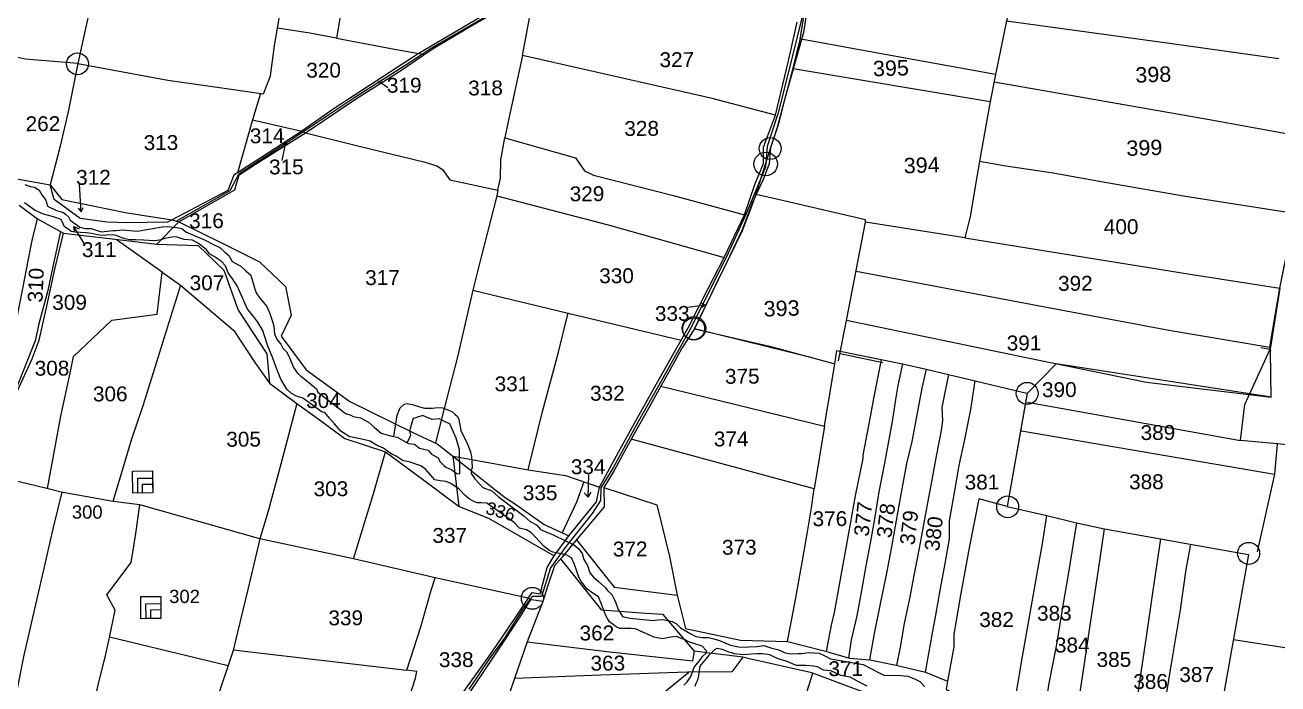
# Model space of a CAD drawing. Header units: millimetres. Extents: x 194974 to 225661, y 1604136 to 1614862.
# Drawn here: x 198813 to 200425, y 1610692 to 1611541 of the extents above; entities that cross this region are included whole.
import ezdxf

# ---------------------------------------------------------------- set-up
doc = ezdxf.new("R2010")
doc.units = ezdxf.units.MM
doc.header["$LTSCALE"] = 15
for name, color, linetype in [('BOUNDRY STONES', 240, 'Continuous'), ('PLOTS', 7, 'Continuous'), ('PLOTS NO', 7, 'Continuous'), ('ROADS', 1, 'Continuous'), ('STREAMS', 4, 'Continuous'), ('VILLAGE BOUNDRY', 5, 'Continuous'), ('wells', 7, 'Continuous')]:
    doc.layers.add(name, color=color, linetype=linetype)
doc.styles.get("Standard").update_dxf_attribs({"font": 'arial.ttf'})

msp = doc.modelspace()

# ---------------------------------------------------------------- linework, layer by layer
at = {"layer": 'BOUNDRY STONES', "color": 1}
for centre, radius in [((198880.9, 1611490.6), 14.1), ((199771.8, 1611381.5), 14.1), ((199766.1, 1611361.6), 15.1), ((199673.8, 1611150.2), 15.1), ((199673.4, 1611149.6), 14.1), ((200102.4, 1611066.5), 14.1), ((200077.3, 1610920.4), 14.1), ((200387.2, 1610860.5), 14.1), ((199466, 1610802.7), 14.1)]:
    msp.add_circle(centre, radius, dxfattribs=at)
at = {"layer": 'PLOTS', "color": 0}
for points in [[(199214, 1611523.8), (199179.8, 1611530.1), (199138.2, 1611536.7), (199145.3, 1611579.2), (199149.6, 1611605.4), (199053, 1611620.4), (198971.8, 1611634.3), (198911.4, 1611643.5), (198918, 1611674.4)], [(199326.5, 1611502.2), (199340.3, 1611511.5), (199379.5, 1611534.9), (199414.4, 1611554.6), (199447.2, 1611572.1), (199474.2, 1611587.6), (199497.4, 1611600.8), (199549.5, 1611630.5), (199611.1, 1611665.4), (199671.4, 1611662.3), (199705.2, 1611660.6), (199785.3, 1611652.9), (199829, 1611649.3), (199835.7, 1611647.9)], [(199236.7, 1611646), (199230.5, 1611615.7), (199223, 1611579), (199217.7, 1611546.3), (199214, 1611523.8), (199288.5, 1611509.6), (199319.8, 1611503.7)], [(200091.5, 1611608.6), (200076, 1611546.1), (200285.5, 1611517), (200426, 1611497.4)], [(199778.7, 1611424.6), (199697.2, 1611445.8), (199591.5, 1611469.8), (199453.2, 1611501.2), (199463.3, 1611554.2), (199470.7, 1611585.5)], [(198895.5, 1611555.4), (198884.8, 1611507.1), (198881.2, 1611490.9), (198813.4, 1611496.6), (198802, 1611499.3), (198793.2, 1611506.3), (198743.5, 1611511.2), (198622.7, 1611522.4)], [(199408.6, 1611556.1), (199319.2, 1611503.3), (199210.9, 1611432.9), (199169.4, 1611403.9), (199118, 1611370.5), (199082.1, 1611347.1), (199074.1, 1611327.7), (199025.5, 1611301.8), (199002.5, 1611290), (198996.7, 1611287), (198944.2, 1611286), (198918.5, 1611286.9), (198884.3, 1611291.4), (198851.1, 1611315.8), (198845.9, 1611335)], [(199818.7, 1611556.1), (199814.6, 1611531), (199790.4, 1611444.3), (199782.3, 1611412.1), (199772.1, 1611382.8), (199770.7, 1611361.8), (199762.8, 1611341.8), (199748.7, 1611311.4), (199735.6, 1611276.8), (199716.2, 1611235.3), (199701.2, 1611205), (199674.5, 1611149.4), (199770.8, 1611127.3), (199855, 1611104.5), (199857.7, 1611121.6), (199914.6, 1611110.2), (199942, 1611104.3), (199972.5, 1611097.7), (200001, 1611090.9), (200035.4, 1611082.6), (200096.3, 1611068.1)], [(198800.4, 1611343.2), (198845.9, 1611335), (198860.8, 1611315.9), (198944.9, 1611298.7), (199002.5, 1611290), (199011.3, 1611287.1), (199066.3, 1611260), (199114.8, 1611235.6), (199148.5, 1611204.1), (199155.9, 1611167.3), (199143, 1611140.1), (199174.9, 1611096.8), (199231.3, 1611056.1), (199312.3, 1611016.1), (199343.3, 1611001.3), (199364.9, 1610984.9), (199419.4, 1610941.6), (199430.8, 1610932.6), (199442.9, 1610924.9), (199481, 1610897.8), (199513, 1610882.9), (199548.6, 1610927), (199552.2, 1610945.6), (199576.9, 1610990.8), (199597.3, 1611028.2), (199621.8, 1611071.7), (199648.4, 1611119.1), (199666.2, 1611150.8), (199691.9, 1611201.4), (199712.5, 1611241.5), (199738.9, 1611296.1), (199751.9, 1611335.1), (199763.3, 1611362.5), (199763.2, 1611383.5), (199778.7, 1611424.6), (199795.4, 1611494.5), (199806.7, 1611544.1)], [(198881.2, 1611490.9), (198997.1, 1611469.5), (199057.4, 1611460.8), (199120.1, 1611452.1), (199129.2, 1611475.1), (199134.3, 1611513.8), (199138.2, 1611536.7)], [(200076, 1611546.1), (200061.8, 1611477), (200054.7, 1611442.3), (200043.4, 1611377.4), (200037.8, 1611345), (200029, 1611294.1), (200022.1, 1611266.6), (200312.2, 1611220), (200427.5, 1611202), (200439.5, 1611261.3), (200445.9, 1611298.1), (200455.7, 1611324.2)], [(200061.8, 1611477), (199921.7, 1611502.3), (199818.6, 1611520.9), (199810.4, 1611522.4)], [(198982.9, 1611258.7), (199011.3, 1611287.1), (199083.1, 1611328.3), (199088.8, 1611347.7), (199109.7, 1611361.6), (199174.3, 1611401.8), (199239.7, 1611445.8), (199294, 1611480.1), (199326.5, 1611502.2), (199319.8, 1611503.7)], [(199453.2, 1611501.2), (199435, 1611416.5), (199430.5, 1611395.5), (199521.5, 1611369.7), (199533.2, 1611352.7), (199544.6, 1611347.5), (199645.8, 1611321.4), (199738.9, 1611296.1)], [(198881.2, 1611490.9), (198869.4, 1611431), (198858.6, 1611384.6), (198845.9, 1611335)], [(199801.4, 1611484.5), (200054.7, 1611442.3)], [(200059.9, 1611467.3), (200177.9, 1611446.8), (200336.7, 1611419), (200442.7, 1611399.8)], [(199116.2, 1611452.6), (199106.1, 1611418.7), (199086.9, 1611350.2)], [(199106.1, 1611418.7), (199169.4, 1611403.9), (199174.3, 1611401.8), (199245.1, 1611384.4), (199326.2, 1611364.5), (199343.1, 1611359.4), (199350.2, 1611354.8), (199359.6, 1611341.3), (199421.7, 1611328.2), (199424.9, 1611343.4), (199425.5, 1611367.1), (199430.5, 1611395.5)], [(200445.9, 1611298.1), (200306, 1611319.9), (200205, 1611337.5), (200133.3, 1611350.1), (200074.9, 1611358.8), (200041.2, 1611364.7)], [(199421.7, 1611328.2), (199420.1, 1611320.7), (199563.6, 1611283.4), (199712.5, 1611241.5)], [(200022.1, 1611266.6), (199894.3, 1611286.6), (199894.3, 1611289.9), (199789.3, 1611314.2), (199753.6, 1611322.5)], [(198805.7, 1611308.7), (198829.3, 1611291.3), (198862.8, 1611272.6), (198932.6, 1611264.5), (198982.9, 1611258.7), (199036.2, 1611256.8), (199069, 1611225.2), (199087.6, 1611173.4), (199124.6, 1611117.4), (199127.8, 1611079.5), (199163.1, 1611053.6), (199193.4, 1611031.4), (199224.7, 1611008.4), (199277.2, 1610991.3), (199322.9, 1610957.2), (199371.8, 1610920.8), (199409.4, 1610905.8), (199494, 1610857.3), (199513, 1610882.9)], [(199420.1, 1611320.7), (199400.1, 1611242), (199389.2, 1611199.2), (199512.2, 1611169.7), (199657.3, 1611135)], [(198858.9, 1611274.8), (198849.3, 1611229.8), (198842.7, 1611199), (198831.1, 1611156), (198826.3, 1611134.1), (198814.7, 1611105), (198803.1, 1611075.9), (198796.5, 1611062.5), (198795.3, 1611058.3), (198768.9, 1611042.7), (198792.4, 1611152), (198801.2, 1611153.2), (198810.6, 1611201.4), (198818, 1611239.2), (198822.7, 1611263.3), (198829.3, 1611291.3)], [(199460.7, 1610802.9), (199341, 1610829), (199235.8, 1610853.3), (199115.5, 1610879.3), (198961.3, 1610922.8), (198926.6, 1610927.3), (198860, 1610939.5), (198841.3, 1610944.1), (198805.9, 1610952.7), (198796.7, 1610954.9), (198769.3, 1610961.6), (198753, 1610965.5), (198768, 1611035.9), (198795.3, 1611053.2), (198803.2, 1611069), (198822.6, 1611110.7), (198831.7, 1611135.1), (198841.4, 1611178.8), (198851.9, 1611226.1), (198862.8, 1611272.6)], [(199859.8, 1611108.3), (199870.4, 1611162.5), (199882.6, 1611224.8), (199894.3, 1611286.6)], [(198842.2, 1610943.9), (198859.6, 1611037.1), (198871.8, 1611094.8), (198875.8, 1611114.1), (198924.9, 1611160.5), (198983.2, 1611168.6), (198990, 1611222.4), (198930.7, 1611264.7)], [(198990, 1611222.4), (199013.2, 1611205.9), (198996.1, 1611150.8), (198980.3, 1611099.8), (198965.1, 1611050.6), (198949.9, 1611006.4), (198936.9, 1610963), (198926.3, 1610927.3)], [(199882.4, 1611223.8), (200139, 1611175.2), (200287, 1611147.5), (200414.5, 1611125.9), (200421.9, 1611169.3), (200427.5, 1611202)], [(199013.2, 1611205.9), (199081.8, 1611147.5), (199109, 1611106.4), (199127.8, 1611079.5)], [(199389.2, 1611199.2), (199369.7, 1611113.6), (199352.7, 1611047.1), (199341.4, 1611002.8)], [(199371.8, 1610920.8), (199363.9, 1610985.7), (199402.4, 1610978.7), (199460.5, 1610968.2), (199478.9, 1611043), (199499.7, 1611119.4), (199511.8, 1611169.9)], [(199870, 1611160.6), (200101, 1611112.5), (200255.9, 1611080.7), (200416, 1611061.7), (200415.2, 1611120.9)], [(199674.5, 1611149.4), (199658.4, 1611124.8), (199649.1, 1611107.9), (199631.3, 1611075.9), (199613.6, 1611044), (199598.8, 1611017.5), (199584.9, 1610992.4), (199571.3, 1610967.3), (199558, 1610945.3), (199558.4, 1610920.5), (199528.6, 1610885.1), (199521.6, 1610876.8), (199504.5, 1610855.5), (199494.6, 1610844.4), (199485.6, 1610817.7), (199479.4, 1610798.7), (199464.7, 1610800.9), (199460.7, 1610802.9), (199465.6, 1610810.3), (199476.2, 1610808.6), (199484.8, 1610842.3), (199494, 1610857.3)], [(199861.7, 1611117.8), (199916.9, 1611106.2)], [(200414.6, 1611125.9), (200415.2, 1611120.9)], [(199631.3, 1611075.9), (199841.5, 1611024.2), (199855, 1611104.5)], [(199844.3, 1610734.2), (199850.5, 1610768.3), (199854.7, 1610784.4), (199864.9, 1610841.5), (199872.9, 1610886.7), (199881.5, 1610934.5), (199891.5, 1610982.5), (199891.3, 1610987), (199900.7, 1611036.1), (199905.2, 1611059.7), (199912.7, 1611099), (199914.9, 1611110.1)], [(199942, 1611104.3), (199936.1, 1611076.7), (199933.2, 1611058.4), (199928.9, 1611030.2), (199923.6, 1611002.3), (199918.3, 1610974.6), (199911.7, 1610939.8), (199906.2, 1610904.9), (199900.4, 1610873.7), (199895, 1610844.3), (199889.2, 1610812.9), (199883.2, 1610780.1), (199875.9, 1610749.2), (199872.5, 1610725.8)], [(199899.9, 1610723.3), (199906, 1610757.6), (199913.9, 1610795.7), (199921.6, 1610832.8), (199928.1, 1610869), (199935.6, 1610910.1), (199940.8, 1610938.9), (199947.5, 1610976.2), (199954.5, 1611004.5), (199961.3, 1611040.8), (199967.3, 1611073), (199972.7, 1611097.6)], [(200001, 1611090.9), (199995.2, 1611061.2), (199992.7, 1611048.3), (199993.4, 1611031.7), (199991.6, 1611018.6), (199985.4, 1610985.5), (199979.7, 1610955.1), (199974.2, 1610925.5), (199968.5, 1610895.3), (199963.3, 1610867.2), (199956.7, 1610832.1), (199951.1, 1610802.3), (199944.1, 1610770.1), (199938.9, 1610740), (199934.2, 1610716.5)], [(199971.5, 1610707.5), (199980.1, 1610755.5), (199984.7, 1610781), (199991, 1610815.5), (199996.7, 1610847.4), (200002.5, 1610879.2), (200002.4, 1610902.2), (200009.3, 1610940.9), (200015.1, 1610973.7), (200022, 1611006.9), (200030, 1611045.8), (200035.4, 1611082.6)], [(199163.1, 1611053.6), (199142.5, 1610975.5), (199126.3, 1610914.7), (199115.5, 1610879.3), (199099.8, 1610814.2), (199086.6, 1610759.2), (199081, 1610735.4), (199074.6, 1610716.4), (199054.7, 1610656.6), (199037.4, 1610604.5), (199023.5, 1610558.5), (199016.6, 1610535.7), (198980, 1610550.4), (198951.1, 1610562.8), (198880.8, 1610580), (198829.8, 1610592.4), (198811.6, 1610594.5), (198802.7, 1610590.5), (198782.2, 1610591.8)], [(199841.5, 1611024.2), (199828.6, 1610943.8), (199593.2, 1611007.4)], [(199235.8, 1610853.3), (199261.9, 1610939), (199277.2, 1610991.3)], [(199460.5, 1610968.2), (199508.6, 1610960.9), (199552.2, 1610945.6)], [(199532.2, 1610952.6), (199522.7, 1610926.4), (199504.4, 1610886.9)], [(198694.8, 1610601.7), (198782.2, 1610591.8), (198802.7, 1610681.8), (198812.3, 1610729.4), (198831.2, 1610811.6), (198850.1, 1610894), (198861.1, 1610939.3)], [(199558, 1610945.3), (199626, 1610923.2), (199642.2, 1610856.3), (199652.3, 1610806.7), (199663.1, 1610764), (199733.6, 1610748.6), (199794.3, 1610746.9), (199804.8, 1610803.4), (199812.3, 1610843.9), (199819.4, 1610885.8), (199825, 1610919.1), (199828.6, 1610943.8)], [(198880.8, 1610580), (198898.4, 1610652.1), (198906.4, 1610685.1), (198907.4, 1610690.8), (198915.4, 1610722.1), (198916.6, 1610726.8), (198922, 1610752.3), (198929.5, 1610787.4), (198918.5, 1610807.1), (198950.1, 1610848.9), (198955.9, 1610886.1), (198961.3, 1610922.8)], [(200076.8, 1610920.8), (200040.4, 1610930.6), (200027.6, 1610867.8), (200016.8, 1610806.8), (200008, 1610756.6), (200008.2, 1610740.4), (200000, 1610696.2)], [(199522.6, 1610878), (199571.1, 1610817.1), (199652.3, 1610806.7)], [(199997.3, 1610646.2), (199957.1, 1610659.4), (199939.1, 1610665.3), (199880.4, 1610686.2), (199825.4, 1610706.9), (199745.4, 1610724.8), (199736.7, 1610726.8), (199687.2, 1610732.9), (199674.6, 1610734.5), (199634.1, 1610781.9), (199611.6, 1610783.3), (199555.1, 1610787.6), (199502.5, 1610853.3)], [(199081.2, 1610736.3), (199260.2, 1610715.3), (199304.4, 1610710.1), (199322.3, 1610766.1), (199335.9, 1610813), (199341, 1610829)], [(199479.4, 1610798.7), (199459.4, 1610746.7), (199443.1, 1610699.4), (199425.5, 1610648.1), (199396.8, 1610616.5), (199351.1, 1610614.7), (199327.7, 1610609.7), (199279.7, 1610576.1), (199242.9, 1610550.2), (199226.3, 1610536.1), (199185.2, 1610502.5), (199159.8, 1610480.8), (199145, 1610464.2), (199128.4, 1610445.5), (199097.8, 1610406.6), (199071.4, 1610372.9), (199062.2, 1610361.2), (199044.6, 1610337.1), (199017.2, 1610314.9)], [(199460.7, 1610802.9), (199432.3, 1610761), (199410, 1610728.2), (199384, 1610691.6), (199360.4, 1610658.5), (199343.5, 1610634.7), (199329.4, 1610614.9), (199281.7, 1610584.2), (199303.8, 1610662.6), (199315.7, 1610699.9), (199317.4, 1610708.6), (199304.4, 1610710.1)], [(199351.1, 1610614.7), (199360, 1610643), (199387.4, 1610684.1), (199410, 1610718), (199430.5, 1610748.8), (199452.1, 1610781.2), (199464, 1610801.3)], [(198922.1, 1610753), (199074.6, 1610716.4)], [(199459.4, 1610746.7), (199561.7, 1610734.2), (199628.8, 1610727), (199672.4, 1610722.4), (199674.6, 1610734.5)], [(199736.7, 1610726.8), (199722.4, 1610708), (199665.6, 1610707.6), (199553.9, 1610703.8), (199443.1, 1610699.4)], [(199425.5, 1610648.4), (199596.2, 1610649.8), (199667, 1610707.6)], [(199612.8, 1610574.8), (199706.9, 1610554.1), (199767.9, 1610540.8), (199776.3, 1610534.8), (199793.6, 1610595.2), (199811, 1610656), (199826.8, 1610706.3)]]:
    msp.add_lwpolyline(points, dxfattribs=at)
at = {"layer": 'PLOTS NO', "color": 0}
for points in [[(199267, 1611465.2), (199268.6, 1611468.4), (199272.5, 1611468.6)], [(199268.6, 1611468.4), (199279.9, 1611460)], [(199148.6, 1611389.5), (199143.6, 1611366.3)], [(199146.4, 1611385.7), (199148.6, 1611389.5), (199150, 1611387.2)], [(200402.9, 1611125.3), (200414.9, 1611123.4), (200427.5, 1611202), (200414.9, 1611123.4), (200427.5, 1611202), (200440.4, 1611264.9), (200445.9, 1611298.1), (200607.3, 1611230.8), (200632.2, 1611231.3), (200908.4, 1611181.6), (200937.2, 1611301), (200952.2, 1611365.6), (201192.6, 1611374.9)], [(198885.5, 1611300.1), (198883.3, 1611335.7)], [(198881.7, 1611304.8), (198885.5, 1611300.1), (198888.4, 1611305.8)], [(198877.1, 1611275.4), (198876.3, 1611281.3), (198883.1, 1611278.4)], [(198889.6, 1611259.5), (198876.3, 1611281.3)], [(199666.1, 1611177.6), (199687.8, 1611180.4)], [(199683.7, 1611182.6), (199687.8, 1611180.4), (199684.5, 1611176.8)], [(200416, 1611061.7), (200416, 1611061.7), (200139.7, 1611104.5), (200102.4, 1611066.5), (200102.4, 1611066.5), (200076.8, 1610920.8), (200127.6, 1610909.3), (200165.9, 1610900), (200201.7, 1610891.9), (200273.9, 1610879.3), (200312.1, 1610872.5), (200387.2, 1610859.2), (200346.4, 1610629.9)], [(200096.3, 1611068.1), (200102.4, 1611066.7), (200076.8, 1610920.8), (200127.6, 1610909.3), (200165.9, 1610900), (200201.7, 1610891.9), (200273.9, 1610879.3), (200312.1, 1610872.5), (200387.2, 1610859.2), (200346.4, 1610629.9), (200328.4, 1610535), (200209.8, 1610557.3), (200157.5, 1610594.8), (200117.9, 1610611.9), (200081, 1610634.7), (199997.3, 1610646.2), (199953, 1610484.8), (199925.9, 1610393.3), (199898.3, 1610301.6), (199879.3, 1610234.6), (199858, 1610168.4), (199841.6, 1610105.4), (199758.5, 1610111.7)], [(199287.7, 1611011), (199292, 1611038.4), (199296.1, 1611047.9), (199301.1, 1611052.4), (199304.9, 1611053.4), (199309.2, 1611052.6), (199313, 1611051.9), (199319.3, 1611049.5), (199327.2, 1611047.6), (199334.3, 1611047.3), (199337.3, 1611047.2), (199344.5, 1611048.2), (199350.7, 1611047.8), (199357.9, 1611045), (199362.2, 1611043.3), (199366.2, 1611039.7), (199369.5, 1611036.7), (199371.3, 1611032.8), (199373.5, 1611021.2), (199374.1, 1611018.1), (199376.9, 1611012.6), (199379.3, 1611008), (199382.2, 1611002.5), (199383.9, 1610997.8), (199386.6, 1610991.2), (199387.5, 1610985), (199388.2, 1610978.5), (199388.6, 1610971.2), (199387.3, 1610967.1), (199387.2, 1610963.3), (199392.1, 1610956.3), (199398.2, 1610949.7), (199402.2, 1610945.3), (199414, 1610941.1), (199422, 1610933.9), (199455.3, 1610908.4), (199463.1, 1610901.5), (199471.3, 1610897.4), (199476.3, 1610891.4), (199485.3, 1610887.4), (199492.7, 1610884.2), (199508.4, 1610876.7), (199519.5, 1610871.4), (199525.1, 1610866.6), (199530, 1610860.2), (199532.1, 1610852.7), (199537, 1610844.9), (199540, 1610835.6), (199544.6, 1610830.1), (199551.1, 1610824.2), (199555.3, 1610820.4), (199559.6, 1610816.4), (199562.8, 1610812.8), (199568.3, 1610807.6), (199571.2, 1610801.4), (199573.2, 1610797), (199576.2, 1610788.3), (199582, 1610779.3), (199591.2, 1610777.1), (199599.9, 1610776.3), (199613.1, 1610775), (199620.5, 1610774.3), (199627.5, 1610775), (199633.9, 1610775.6), (199645.7, 1610773), (199651.2, 1610769.8), (199656.5, 1610764.7), (199664.7, 1610760), (199669.8, 1610757), (199676.1, 1610753.4), (199684.7, 1610752.3), (199692.5, 1610752.3), (199699.4, 1610750.7), (199706.7, 1610748.5), (199714.9, 1610744.8), (199720.7, 1610742.2), (199730.9, 1610740.1), (199740.7, 1610740), (199745.2, 1610740.1), (199755, 1610740.8), (199763.6, 1610742), (199773.9, 1610738.6), (199782.9, 1610736.5), (199791.3, 1610732.4), (199798.5, 1610731.4), (199807.7, 1610731.6), (199812.7, 1610731.7), (199821.2, 1610732.8), (199835, 1610732), (199842.2, 1610728.5), (199849.6, 1610724.9), (199891.6, 1610717.3), (199903.1, 1610711.4), (199911.1, 1610707.3), (199919, 1610703.2), (199935.2, 1610703.7), (199948.9, 1610702.6), (199957.3, 1610699.2), (199964.2, 1610695.4), (199970.7, 1610688.9)], [(199537.8, 1610932.9), (199538.6, 1610961.8)], [(199532.7, 1610938.3), (199537.8, 1610932.9), (199541.4, 1610939.5)], [(200081, 1610634.7), (200094.9, 1610720.6), (200112.7, 1610820.2), (200122.2, 1610873.4), (200127.6, 1610909.3)], [(200165.9, 1610900), (200155.4, 1610836.1), (200148.3, 1610793.4), (200139.7, 1610740.9), (200129.9, 1610690.9), (200121.9, 1610638.6), (200117.9, 1610611.9)], [(200157.5, 1610594.8), (200166.7, 1610657), (200175.1, 1610712.7), (200184.1, 1610773.5), (200194, 1610839.4), (200201.7, 1610891.9)], [(200273.9, 1610879.3), (200263.7, 1610809.7), (200255.4, 1610753.2), (200247.3, 1610698.4), (200239.4, 1610644.2), (200232.4, 1610596.8), (200225.9, 1610554.3)], [(200259.9, 1610547.9), (200270.5, 1610611.9), (200279.9, 1610668.6), (200289.4, 1610726), (200299.7, 1610787.7), (200306.9, 1610839.7), (200312.8, 1610872.4)], [(199794.3, 1610746.9), (199842.9, 1610734.6), (199873.7, 1610725.5), (199899.9, 1610723.3), (199934, 1610716.5), (199971.5, 1610707.5), (200000, 1610696.2), (199998.1, 1610685.6), (200052.1, 1610652.5), (200081, 1610634.7)]]:
    msp.add_lwpolyline(points, dxfattribs=at)
at = {"layer": 'PLOTS NO'}
for points in [[(200645.3, 1610401.2), (200629.9, 1610470.7), (200631, 1610501.6), (200610.4, 1610556.5), (200604.2, 1610620.6), (200590.2, 1610718.6), (200545.6, 1610878.2), (200513.1, 1610991.7), (200504.7, 1610992.9), (200423.9, 1611001.7), (200376.7, 1611005.6), (200382.3, 1611052), (200414.9, 1611123.4)], [(200102.7, 1611055.1), (200376.7, 1611005.6)], [(200094.9, 1611018.2), (200420.3, 1610962.5)], [(200423.9, 1611001.7), (200420.3, 1610962.5), (200398, 1610862.4)], [(200367.7, 1610749.6), (200582.4, 1610716.4)]]:
    msp.add_lwpolyline(points, dxfattribs=at)
at = {"layer": 'ROADS'}
for points in [[(199008, 1611288.2), (199077.2, 1611327.7), (199089, 1611349.6), (199150, 1611389.3), (199237.6, 1611447.9), (199302.5, 1611488.9), (199335.9, 1611510.7), (199410.2, 1611554.1), (199461.4, 1611584), (199523.4, 1611617.7), (199585.9, 1611653), (199611.7, 1611667.6), (199649, 1611701.9), (199688.4, 1611729.9), (199716, 1611751.6), (199752.6, 1611783.6), (199758.1, 1611790.6), (199759.8, 1611811), (199793.4, 1611842.4), (199833.4, 1611868.8), (199858.9, 1611885.7), (199897.5, 1611873.8)], [(199818.3, 1611572.7), (199800.4, 1611501.1), (199782, 1611427.7), (199768, 1611384.3), (199765.6, 1611357.8), (199740.7, 1611296.8), (199718, 1611247), (199695.2, 1611201.2), (199668.3, 1611148.1), (199637.7, 1611092.9), (199602.3, 1611030.5), (199570.5, 1610971.6), (199554.2, 1610944.9), (199553.8, 1610928.6), (199543, 1610911.9), (199509.3, 1610869.8), (199489.4, 1610841.8), (199477.8, 1610805.2), (199465.7, 1610804.9), (199452.9, 1610787.9), (199430.8, 1610752.8), (199411, 1610725.3), (199384.3, 1610685.9)]]:
    msp.add_lwpolyline(points, dxfattribs=at)
at = {"layer": 'STREAMS'}
for points in [[(198813.2, 1611335.2), (198819.9, 1611332.5), (198825.7, 1611331.9), (198831.4, 1611328.1), (198835.2, 1611322.2), (198840, 1611315), (198842.5, 1611307.6), (198853.7, 1611301.8), (198862.8, 1611299.2), (198865.5, 1611297), (198869.5, 1611293.8), (198871.5, 1611289.5), (198878.7, 1611284.2), (198884, 1611280.3), (198890.9, 1611278.5), (198898.4, 1611278.8), (198904.9, 1611276.7), (198911.2, 1611274.3), (198919, 1611275.1), (198926.9, 1611275.9), (198930.2, 1611276.1), (198939.5, 1611277), (198948.2, 1611276.2), (198958.2, 1611275.2), (198967.7, 1611276.9), (198980.3, 1611279.1), (198989.7, 1611280.7), (198997.2, 1611281.3), (199008.3, 1611279.8), (199015.1, 1611278.8), (199020.4, 1611274.4), (199033.3, 1611268.8), (199044.1, 1611264.1), (199056, 1611258.2), (199064.1, 1611254.1), (199070.6, 1611248.3), (199075.5, 1611244.1), (199079.8, 1611236), (199090.9, 1611230.2), (199097.5, 1611224.3), (199103.7, 1611218.7), (199108.7, 1611202.5), (199110.6, 1611196), (199115.6, 1611189), (199124.5, 1611178.1), (199128.4, 1611169.1), (199131.6, 1611158.9), (199133.3, 1611153.1), (199134.5, 1611143.1), (199137.7, 1611135.2), (199142.5, 1611129.8), (199144.8, 1611124.7), (199149.8, 1611120), (199153.7, 1611112.5), (199158.7, 1611099.6), (199163.9, 1611092.6), (199168.2, 1611088.8), (199178.3, 1611080.5), (199188.2, 1611072.2), (199190.1, 1611068.2), (199219.1, 1611045.5), (199225.4, 1611040.5), (199232.6, 1611038.4), (199235.6, 1611036.5), (199244.8, 1611034.8), (199255, 1611029.5), (199262.9, 1611022.7), (199271.7, 1611015.1), (199283.3, 1611011.8), (199292.1, 1611010.1), (199306.8, 1611002.1), (199314.3, 1611000.9), (199321, 1610995.9), (199331.9, 1610993.2), (199336.4, 1610988.4), (199344.7, 1610983.6), (199347.1, 1610978.8), (199352.3, 1610973.6), (199354.5, 1610971.3), (199362.3, 1610967.9), (199369, 1610963.5), (199372.5, 1610962.8), (199372.3, 1610993.8), (199368, 1611008.6), (199359.9, 1611027.1), (199353.7, 1611030), (199346.3, 1611033.5), (199337.2, 1611032.7), (199329.8, 1611035.8), (199324.9, 1611037.9), (199315.6, 1611034.9), (199312.5, 1611033.9), (199310.9, 1611028.6), (199307.9, 1611018.3), (199309.1, 1611012.2), (199306.1, 1611005.9), (199304.7, 1611003.3)], [(199660.7, 1610691.1), (199665.2, 1610695.1), (199669.4, 1610701.4), (199670.7, 1610704), (199673.9, 1610714.2), (199681.1, 1610722), (199684.9, 1610727.7), (199689.9, 1610732.6), (199690.1, 1610735), (199684.5, 1610741.1), (199675, 1610744.1), (199667.4, 1610746.5), (199661.8, 1610749.5), (199651, 1610753.4), (199641.5, 1610752.3), (199633.8, 1610750.7), (199627, 1610751.9), (199622, 1610752.8), (199614.8, 1610756.1), (199608.9, 1610758.8), (199598.4, 1610763.6), (199592.4, 1610763.8), (199583.5, 1610763.9), (199578.3, 1610764), (199573.8, 1610765.8), (199571.6, 1610767.8), (199565, 1610772.3), (199562.5, 1610776.8), (199559.9, 1610781.3), (199554.8, 1610795), (199551.2, 1610804.6), (199543.6, 1610809.2), (199536.3, 1610814.6), (199532.7, 1610819.5), (199529.1, 1610824), (199525.9, 1610830.1), (199523.2, 1610837.5), (199520, 1610846.4), (199516.2, 1610854.7), (199510.5, 1610858), (199496.8, 1610861.1), (199492.4, 1610862.1), (199487, 1610864.7), (199480.5, 1610869.6), (199470, 1610881.2), (199463.9, 1610887.5), (199458.2, 1610890.7), (199449.2, 1610893.1), (199442.5, 1610900.3), (199407.6, 1610925.1), (199400.3, 1610925.6), (199395.1, 1610925.6), (199390.5, 1610927.4), (199384.6, 1610930.7), (199379.4, 1610934.9), (199371.7, 1610943), (199361.2, 1610950.5), (199355, 1610953.1), (199347.3, 1610953.8), (199340.3, 1610955), (199334.5, 1610962), (199328.9, 1610968.6), (199322.5, 1610973.1), (199307.4, 1610978.3), (199299.8, 1610979.7), (199290.8, 1610985.7), (199285.1, 1610988.4), (199279.7, 1610991.9), (199274.6, 1610995.9), (199265.4, 1610999.6), (199257.2, 1611005), (199246.8, 1611007.7), (199239.7, 1611008.6), (199234, 1611009.9), (199230.9, 1611010.6), (199225.6, 1611013.9), (199219.6, 1611017.7), (199211.5, 1611027.2), (199205.2, 1611034.6), (199199.1, 1611041.9), (199195.6, 1611042.3), (199170.6, 1611060.1), (199162.6, 1611063), (199156.1, 1611066.4), (199150.3, 1611071.8), (199145.1, 1611080.3), (199142.4, 1611084.7), (199137.5, 1611097.5), (199132, 1611111.6), (199125.5, 1611128.6), (199121.2, 1611141.7), (199119.5, 1611147.4), (199113, 1611158.3), (199106.4, 1611166.5), (199099.6, 1611174.9), (199091.5, 1611193.2), (199086.4, 1611204.7), (199080.4, 1611214), (199074.9, 1611221.5), (199071.1, 1611230.6), (199065.8, 1611236.4), (199056.8, 1611242.6), (199051.2, 1611245.8), (199046.9, 1611251.4), (199037.4, 1611258.9), (199028.9, 1611263.5), (199018, 1611264.4), (199009, 1611267.6), (199004.8, 1611268.1), (198999.9, 1611267), (198993.7, 1611265.7), (198988.3, 1611264.1), (198983.5, 1611263.4), (198979, 1611262.8), (198965.7, 1611263.7), (198956, 1611264.1), (198947.6, 1611264.2), (198942.2, 1611265.3), (198936, 1611267.7), (198930.9, 1611269.7), (198926.3, 1611270.7), (198911.2, 1611269.5), (198899.1, 1611272.3), (198892.3, 1611272.9), (198884.7, 1611273.6), (198877.7, 1611274), (198872.9, 1611274.6), (198869.6, 1611277.4), (198864.4, 1611280.9), (198862.6, 1611284.6), (198859.8, 1611290.1), (198850.1, 1611293.7), (198837, 1611297), (198826.5, 1611301.8), (198817.6, 1611308.2), (198812.9, 1611311.6)], [(199896.7, 1610689.5), (199886.3, 1610694.9), (199879.6, 1610698.4), (199874.5, 1610701), (199862.8, 1610703.5), (199849.7, 1610709.4), (199840.2, 1610710.4), (199832.5, 1610714.6), (199827.5, 1610715.2), (199817.9, 1610716.4), (199805.8, 1610716), (199792.4, 1610721.8), (199782.2, 1610724.8), (199775.5, 1610727.9), (199771.3, 1610729.8), (199762.1, 1610731.2), (199755.1, 1610731.1), (199747.3, 1610730.6), (199737.8, 1610730), (199733.6, 1610730.4), (199725.3, 1610731.2), (199722.3, 1610732.7), (199718.7, 1610733.4), (199710.6, 1610736.7), (199703.1, 1610738), (199700.4, 1610736.4), (199699.1, 1610735.2), (199692.8, 1610729.3), (199689.3, 1610725), (199685.3, 1610720), (199681.5, 1610715.4), (199680.6, 1610709.8), (199679.5, 1610703), (199678.5, 1610697.3), (199676.3, 1610693.1), (199674.9, 1610689.3)]]:
    msp.add_lwpolyline(points, dxfattribs=at)
at = {"layer": 'VILLAGE BOUNDRY', "color": 6}
msp.add_lwpolyline([(199825.9, 1611112.4), (199674.5, 1611149.4), (199705.8, 1611213.7), (199727.8, 1611258.4), (199736.3, 1611275.9), (199748.1, 1611307.5), (199753.4, 1611321.8), (199768.6, 1611369.5), (199781.3, 1611409), (199793.7, 1611455.8), (199801.5, 1611485.1), (199810.3, 1611521.8), (199819.4, 1611579.2)], dxfattribs=at)
at = {"layer": 'wells'}
for points in [[(198977.6, 1610938.3), (198951.9, 1610938.2), (198951.8, 1610966.5), (198977.4, 1610966.6)], [(198977.6, 1610938.3), (198958.6, 1610938.2), (198958.5, 1610957.4), (198977.5, 1610957.5)], [(198977.6, 1610938.3), (198964.6, 1610938.2), (198964.6, 1610949.7), (198977.5, 1610949.8)], [(198988.1, 1610776.6), (198962.4, 1610776.4), (198962.3, 1610804.8), (198987.9, 1610804.9)], [(198988.1, 1610776.6), (198969.1, 1610776.5), (198969, 1610795.7), (198988, 1610795.8)], [(198988.1, 1610776.6), (198975.1, 1610776.5), (198975.1, 1610788), (198988, 1610788.1)]]:
    msp.add_lwpolyline(points, close=True, dxfattribs=at)

# ---------------------------------------------------------------- texts
at = {"layer": 'PLOTS NO', "color": 0}
for s, height, rotation, p in [('327', 19.12, 0.279, (199629.5, 1611486.3)), ('320', 19.12, 0.279, (199175.2, 1611472.8)), ('395', 19.82, 1.6859, (199904.3, 1611474.5)), ('398', 19.82, 1.6859, (200241.8, 1611466.3)), ('319', 19.12, 0.279, (199278.9, 1611453.4)), ('318', 19.12, 0.279, (199383.5, 1611449.9)), ('262', 19.12, 0.279, (198814.2, 1611403.9)), ('328', 19.12, 0.279, (199584.3, 1611397.8)), ('314', 19.12, 0.279, (199102.6, 1611388.3)), ('313', 19.12, 0.279, (198966, 1611379.6)), ('399', 19.82, 1.6859, (200230.3, 1611372)), ('394', 19.82, 1.6859, (199943.9, 1611349.6)), ('312', 19.12, 0.279, (198879.2, 1611334.8)), ('315', 19.12, 0.279, (199127.3, 1611348.3)), ('329', 19.12, 0.279, (199514, 1611313.7)), ('316', 19.12, 0.279, (199024.6, 1611278.9)), ('400', 19.12, 0.279, (200201, 1611271.3)), ('311', 19.12, 0.279, (198886.7, 1611241.9)), ('310', 19.12, 87.6319, (198835.8, 1611183)), ('317', 19.12, 0.279, (199251, 1611205.8)), ('330', 19.12, 0.279, (199552, 1611208.2)), ('307', 19.12, 0.279, (199025.2, 1611199.1)), ('392', 19.12, 0.279, (200142.1, 1611198.4)), ('309', 19.12, 0.279, (198848.5, 1611173.9)), ('333', 19.12, 0.279, (199623.6, 1611159.6)), ('393', 19.82, 1.6859, (199763.7, 1611165.3)), ('391', 19.12, 0.279, (200076.1, 1611121.7)), ('308', 19.12, 0.279, (198825.9, 1611089.2)), ('375', 19.12, 0.279, (199713.7, 1611078.8)), ('331', 19.12, 0.279, (199417.5, 1611069.1)), ('390', 19.12, 0.279, (200121.5, 1611061.6)), ('306', 19.12, 0.279, (198900.8, 1611056.1)), ('304', 19.12, 0.279, (199175, 1611047.5)), ('332', 19.12, 0.279, (199540.2, 1611057)), ('305', 19.12, 0.279, (199072.3, 1610997.8)), ('374', 19.12, 0.279, (199699.4, 1610998.2)), ('389', 19.12, 0.279, (200248.3, 1611006.4)), ('334', 19.12, 0.279, (199515.5, 1610962.4)), ('303', 19.12, 0.279, (199184.6, 1610934)), ('381', 19.12, 0.279, (200022, 1610942.6)), ('388', 19.12, 0.279, (200233.5, 1610943)), ('335', 19.12, 0.279, (199453.7, 1610928.8)), ('336', 16.18, 344.0817, (199404.8, 1610911.9)), ('377', 19.12, 83.5612, (199898.4, 1610881.5)), ('378', 19.12, 83.5612, (199927.7, 1610879.6)), ('376', 19.12, 0.279, (199826.4, 1610895.5)), ('379', 19.12, 83.5612, (199957.4, 1610870.4)), ('380', 19.12, 83.5612, (199989.1, 1610862.7)), ('337', 19.12, 0.279, (199337.5, 1610874)), ('372', 19.12, 0.279, (199569.5, 1610856.5)), ('373', 19.12, 0.279, (199709.9, 1610858.8)), ('383', 19.12, 0.279, (200115.1, 1610773.8)), ('339', 19.12, 0.279, (199203.7, 1610767.9)), ('382', 19.12, 0.279, (200040.8, 1610765.7)), ('362', 19.12, 0.279, (199526.7, 1610748.4)), ('384', 19.12, 0.279, (200138.1, 1610732.9)), ('338', 19.12, 0.279, (199345.8, 1610714.1)), ('363', 19.12, 0.279, (199540.8, 1610709.6)), ('385', 19.12, 0.279, (200191.7, 1610714.3)), ('371', 19.12, 0.279, (199846.8, 1610702.5)), ('387', 19.12, 0.279, (200298.1, 1610694.9)), ('386', 19.12, 0.279, (200238.9, 1610685.9))]:
    msp.add_text(s, height=height, rotation=rotation, dxfattribs=at).set_placement(p)
at = {"layer": 'PLOTS NO'}
for s, p in [('300', (198873.6, 1610905.2)), ('302', (198998.8, 1610796.6))]:
    msp.add_text(s, height=17, dxfattribs=at).set_placement(p)

doc.saveas('drawing.dxf')
